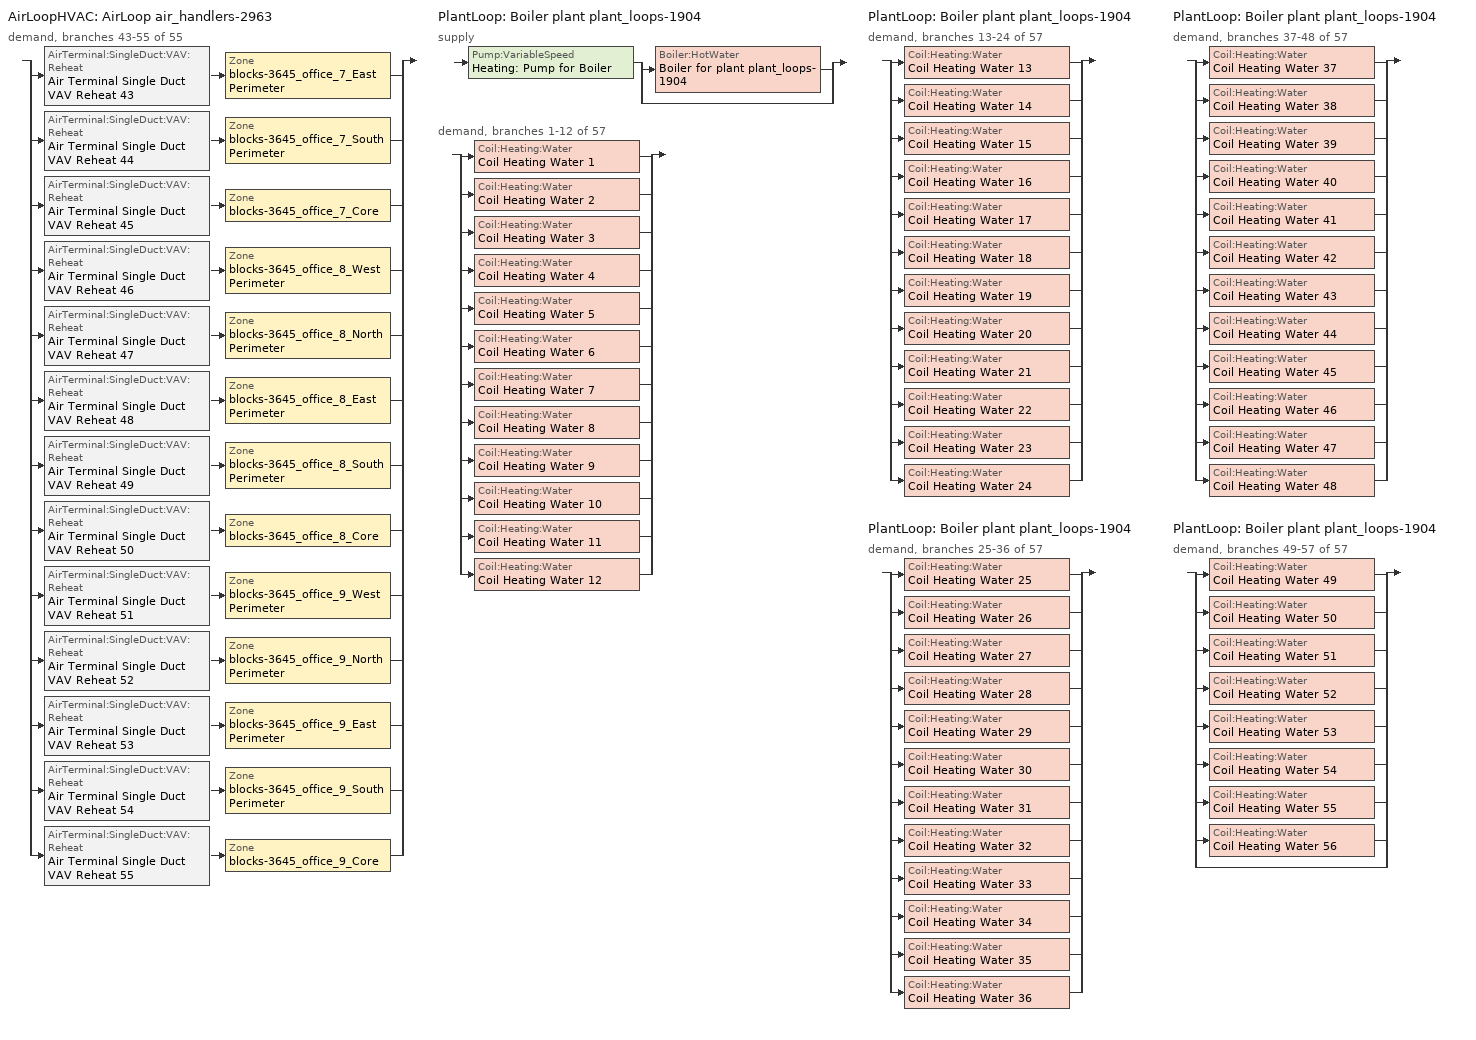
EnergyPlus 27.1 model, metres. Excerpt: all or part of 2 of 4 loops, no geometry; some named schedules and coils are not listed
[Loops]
AirLoopHVAC 'AirLoop air_handlers-2963'
 demand, branches 43-55 of 55: split
  | AirTerminal:SingleDuct:VAV:Reheat 'Air Terminal Single Duct VAV Reheat 43' > Zone 'blocks-3645_office_7_East Perimeter'
  | AirTerminal:SingleDuct:VAV:Reheat 'Air Terminal Single Duct VAV Reheat 44' > Zone 'blocks-3645_office_7_South Perimeter'
  | AirTerminal:SingleDuct:VAV:Reheat 'Air Terminal Single Duct VAV Reheat 45' > Zone 'blocks-3645_office_7_Core'
  | AirTerminal:SingleDuct:VAV:Reheat 'Air Terminal Single Duct VAV Reheat 46' > Zone 'blocks-3645_office_8_West Perimeter'
  | AirTerminal:SingleDuct:VAV:Reheat 'Air Terminal Single Duct VAV Reheat 47' > Zone 'blocks-3645_office_8_North Perimeter'
  | AirTerminal:SingleDuct:VAV:Reheat 'Air Terminal Single Duct VAV Reheat 48' > Zone 'blocks-3645_office_8_East Perimeter'
  | AirTerminal:SingleDuct:VAV:Reheat 'Air Terminal Single Duct VAV Reheat 49' > Zone 'blocks-3645_office_8_South Perimeter'
  | AirTerminal:SingleDuct:VAV:Reheat 'Air Terminal Single Duct VAV Reheat 50' > Zone 'blocks-3645_office_8_Core'
  | AirTerminal:SingleDuct:VAV:Reheat 'Air Terminal Single Duct VAV Reheat 51' > Zone 'blocks-3645_office_9_West Perimeter'
  | AirTerminal:SingleDuct:VAV:Reheat 'Air Terminal Single Duct VAV Reheat 52' > Zone 'blocks-3645_office_9_North Perimeter'
  | AirTerminal:SingleDuct:VAV:Reheat 'Air Terminal Single Duct VAV Reheat 53' > Zone 'blocks-3645_office_9_East Perimeter'
  | AirTerminal:SingleDuct:VAV:Reheat 'Air Terminal Single Duct VAV Reheat 54' > Zone 'blocks-3645_office_9_South Perimeter'
  | AirTerminal:SingleDuct:VAV:Reheat 'Air Terminal Single Duct VAV Reheat 55' > Zone 'blocks-3645_office_9_Core'
PlantLoop 'Boiler plant plant_loops-1904'
 supply: Pump:VariableSpeed 'Heating: Pump for Boiler' > split
  | Boiler:HotWater 'Boiler for plant plant_loops-1904'
  | bypass
 demand, branches 1-12 of 57: split
  | Coil:Heating:Water 'Coil Heating Water 1'
  | Coil:Heating:Water 'Coil Heating Water 2'
  | Coil:Heating:Water 'Coil Heating Water 3'
  | Coil:Heating:Water 'Coil Heating Water 4'
  | Coil:Heating:Water 'Coil Heating Water 5'
  | Coil:Heating:Water 'Coil Heating Water 6'
  | Coil:Heating:Water 'Coil Heating Water 7'
  | Coil:Heating:Water 'Coil Heating Water 8'
  | Coil:Heating:Water 'Coil Heating Water 9'
  | Coil:Heating:Water 'Coil Heating Water 10'
  | Coil:Heating:Water 'Coil Heating Water 11'
  | Coil:Heating:Water 'Coil Heating Water 12'
PlantLoop 'Boiler plant plant_loops-1904'
 demand, branches 13-24 of 57: split
  | Coil:Heating:Water 'Coil Heating Water 13'
  | Coil:Heating:Water 'Coil Heating Water 14'
  | Coil:Heating:Water 'Coil Heating Water 15'
  | Coil:Heating:Water 'Coil Heating Water 16'
  | Coil:Heating:Water 'Coil Heating Water 17'
  | Coil:Heating:Water 'Coil Heating Water 18'
  | Coil:Heating:Water 'Coil Heating Water 19'
  | Coil:Heating:Water 'Coil Heating Water 20'
  | Coil:Heating:Water 'Coil Heating Water 21'
  | Coil:Heating:Water 'Coil Heating Water 22'
  | Coil:Heating:Water 'Coil Heating Water 23'
  | Coil:Heating:Water 'Coil Heating Water 24'
PlantLoop 'Boiler plant plant_loops-1904'
 demand, branches 25-36 of 57: split
  | Coil:Heating:Water 'Coil Heating Water 25'
  | Coil:Heating:Water 'Coil Heating Water 26'
  | Coil:Heating:Water 'Coil Heating Water 27'
  | Coil:Heating:Water 'Coil Heating Water 28'
  | Coil:Heating:Water 'Coil Heating Water 29'
  | Coil:Heating:Water 'Coil Heating Water 30'
  | Coil:Heating:Water 'Coil Heating Water 31'
  | Coil:Heating:Water 'Coil Heating Water 32'
  | Coil:Heating:Water 'Coil Heating Water 33'
  | Coil:Heating:Water 'Coil Heating Water 34'
  | Coil:Heating:Water 'Coil Heating Water 35'
  | Coil:Heating:Water 'Coil Heating Water 36'
PlantLoop 'Boiler plant plant_loops-1904'
 demand, branches 37-48 of 57: split
  | Coil:Heating:Water 'Coil Heating Water 37'
  | Coil:Heating:Water 'Coil Heating Water 38'
  | Coil:Heating:Water 'Coil Heating Water 39'
  | Coil:Heating:Water 'Coil Heating Water 40'
  | Coil:Heating:Water 'Coil Heating Water 41'
  | Coil:Heating:Water 'Coil Heating Water 42'
  | Coil:Heating:Water 'Coil Heating Water 43'
  | Coil:Heating:Water 'Coil Heating Water 44'
  | Coil:Heating:Water 'Coil Heating Water 45'
  | Coil:Heating:Water 'Coil Heating Water 46'
  | Coil:Heating:Water 'Coil Heating Water 47'
  | Coil:Heating:Water 'Coil Heating Water 48'
PlantLoop 'Boiler plant plant_loops-1904'
 demand, branches 49-57 of 57: split
  | Coil:Heating:Water 'Coil Heating Water 49'
  | Coil:Heating:Water 'Coil Heating Water 50'
  | Coil:Heating:Water 'Coil Heating Water 51'
  | Coil:Heating:Water 'Coil Heating Water 52'
  | Coil:Heating:Water 'Coil Heating Water 53'
  | Coil:Heating:Water 'Coil Heating Water 54'
  | Coil:Heating:Water 'Coil Heating Water 55'
  | Coil:Heating:Water 'Coil Heating Water 56'
  | bypass
[DesignSpecification:OutdoorAir]
Office_Outdoor_Air_62.2_Multizone_Adjusted: Outdoor Air Method=Sum; Outdoor Air Flow per Person {m3/s-person}=0; Outdoor Air Flow per Zone Floor Area {m3/s-m2}=0.00053975; Outdoor Air Flow per Zone {m3/s}=0; Outdoor Air Flow Air Changes per Hour {1/hr}=0
[DesignSpecification:ZoneAirDistribution] Zone Air Distribution Effectiveness in Cooling Mode=1; Zone Air Distribution Effectiveness in Heating Mode=1
blocks-3645_office_7_Core Design Spec Zone Air Dist; blocks-3645_office_7_East Perimeter Design Spec Zone Air Dist; blocks-3645_office_7_South Perimeter Design Spec Zone Air Dist; blocks-3645_office_8_Core Design Spec Zone Air Dist; blocks-3645_office_8_East Perimeter Design Spec Zone Air Dist; blocks-3645_office_8_North Perimeter Design Spec Zone Air Dist; blocks-3645_office_8_South Perimeter Design Spec Zone Air Dist; blocks-3645_office_8_West Perimeter Design Spec Zone Air Dist; blocks-3645_office_9_Core Design Spec Zone Air Dist; blocks-3645_office_9_East Perimeter Design Spec Zone Air Dist; blocks-3645_office_9_North Perimeter Design Spec Zone Air Dist; blocks-3645_office_9_South Perimeter Design Spec Zone Air Dist; blocks-3645_office_9_West Perimeter Design Spec Zone Air Dist
[Sizing:Zone] Zone Cooling Design Supply Air Temperature Input Method=TemperatureDifference; Zone Cooling Design Supply Air Temperature {C}=14; Zone Cooling Design Supply Air Temperature Difference {deltaC}=11.11; Zone Heating Design Supply Air Temperature Input Method=TemperatureDifference; Zone Heating Design Supply Air Temperature {C}=40; Zone Heating Design Supply Air Temperature Difference {deltaC}=11.11; Zone Cooling Design Supply Air Humidity Ratio {kgWater/kgDryAir}=0.0085; Zone Heating Design Supply Air Humidity Ratio {kgWater/kgDryAir}=0.008; Design Specification Outdoor Air Object=Office_Outdoor_Air_62.2_Multizone_Adjusted; Cooling Design Air Flow Method=DesignDay; Cooling Design Air Flow Rate {m3/s}=0; Cooling Minimum Air Flow per Zone Floor Area {m3/s-m2}=0.000762; Cooling Minimum Air Flow {m3/s}=0; Cooling Minimum Air Flow Fraction=0; Heating Design Air Flow Method=DesignDay; Heating Design Air Flow Rate {m3/s}=0; Heating Maximum Air Flow per Zone Floor Area {m3/s-m2}=0.002032; Heating Maximum Air Flow {m3/s}=0.141576; Heating Maximum Air Flow Fraction=0.3; Account for Dedicated Outdoor Air System=No; Dedicated Outdoor Air System Control Strategy=NeutralSupplyAir; Dedicated Outdoor Air Low Setpoint Temperature for Design {C}=autosize; Dedicated Outdoor Air High Setpoint Temperature for Design {C}=autosize; Zone Load Sizing Method=Sensible Load Only No Latent Load; Zone Latent Cooling Design Supply Air Humidity Ratio Input Method=HumidityRatioDifference; Zone Cooling Design Supply Air Humidity Ratio Difference {kgWater/kgDryAir}=0.005; Zone Latent Heating Design Supply Air Humidity Ratio Input Method=HumidityRatioDifference; Zone Humidification Design Supply Air Humidity Ratio Difference {kgWater/kgDryAir}=0.005
Name | Design Specification Zone Air Distribution Object
blocks-3645_office_7_Core | blocks-3645_office_7_Core Design Spec Zone Air Dist
blocks-3645_office_7_East Perimeter | blocks-3645_office_7_East Perimeter Design Spec Zone Air Dist
blocks-3645_office_7_South Perimeter | blocks-3645_office_7_South Perimeter Design Spec Zone Air Dist
blocks-3645_office_8_Core | blocks-3645_office_8_Core Design Spec Zone Air Dist
blocks-3645_office_8_East Perimeter | blocks-3645_office_8_East Perimeter Design Spec Zone Air Dist
blocks-3645_office_8_North Perimeter | blocks-3645_office_8_North Perimeter Design Spec Zone Air Dist
blocks-3645_office_8_South Perimeter | blocks-3645_office_8_South Perimeter Design Spec Zone Air Dist
blocks-3645_office_8_West Perimeter | blocks-3645_office_8_West Perimeter Design Spec Zone Air Dist
blocks-3645_office_9_Core | blocks-3645_office_9_Core Design Spec Zone Air Dist
blocks-3645_office_9_East Perimeter | blocks-3645_office_9_East Perimeter Design Spec Zone Air Dist
blocks-3645_office_9_North Perimeter | blocks-3645_office_9_North Perimeter Design Spec Zone Air Dist
blocks-3645_office_9_South Perimeter | blocks-3645_office_9_South Perimeter Design Spec Zone Air Dist
blocks-3645_office_9_West Perimeter | blocks-3645_office_9_West Perimeter Design Spec Zone Air Dist
[Sizing:Plant]
Boiler plant plant_loops-1904: Loop Type=Heating; Design Loop Exit Temperature {C}=82; Loop Design Temperature Difference {deltaC}=11; Sizing Option=NonCoincident; Zone Timesteps in Averaging Window=1; Coincident Sizing Factor Mode=None
[ZoneControl:Thermostat]
Name | Zone or ZoneList | Control Type Schedule | Control 1
blocks-3645_office_7_Core Thermostat | blocks-3645_office_7_Core | blocks-3645_office_7_Core Thermostat Schedule | Thermostat Setpoint Dual Setpoint 45
blocks-3645_office_7_East Perimeter Thermostat | blocks-3645_office_7_East Perimeter | blocks-3645_office_7_East Perimeter Thermostat Schedule | Thermostat Setpoint Dual Setpoint 43
blocks-3645_office_7_South Perimeter Thermostat | blocks-3645_office_7_South Perimeter | blocks-3645_office_7_South Perimeter Thermostat Schedule | Thermostat Setpoint Dual Setpoint 44
blocks-3645_office_8_Core Thermostat | blocks-3645_office_8_Core | blocks-3645_office_8_Core Thermostat Schedule | Thermostat Setpoint Dual Setpoint 50
blocks-3645_office_8_East Perimeter Thermostat | blocks-3645_office_8_East Perimeter | blocks-3645_office_8_East Perimeter Thermostat Schedule | Thermostat Setpoint Dual Setpoint 48
blocks-3645_office_8_North Perimeter Thermostat | blocks-3645_office_8_North Perimeter | blocks-3645_office_8_North Perimeter Thermostat Schedule | Thermostat Setpoint Dual Setpoint 47
blocks-3645_office_8_South Perimeter Thermostat | blocks-3645_office_8_South Perimeter | blocks-3645_office_8_South Perimeter Thermostat Schedule | Thermostat Setpoint Dual Setpoint 49
blocks-3645_office_8_West Perimeter Thermostat | blocks-3645_office_8_West Perimeter | blocks-3645_office_8_West Perimeter Thermostat Schedule | Thermostat Setpoint Dual Setpoint 46
blocks-3645_office_9_Core Thermostat | blocks-3645_office_9_Core | blocks-3645_office_9_Core Thermostat Schedule | Thermostat Setpoint Dual Setpoint 55
blocks-3645_office_9_East Perimeter Thermostat | blocks-3645_office_9_East Perimeter | blocks-3645_office_9_East Perimeter Thermostat Schedule | Thermostat Setpoint Dual Setpoint 53
blocks-3645_office_9_North Perimeter Thermostat | blocks-3645_office_9_North Perimeter | blocks-3645_office_9_North Perimeter Thermostat Schedule | Thermostat Setpoint Dual Setpoint 52
blocks-3645_office_9_South Perimeter Thermostat | blocks-3645_office_9_South Perimeter | blocks-3645_office_9_South Perimeter Thermostat Schedule | Thermostat Setpoint Dual Setpoint 54
blocks-3645_office_9_West Perimeter Thermostat | blocks-3645_office_9_West Perimeter | blocks-3645_office_9_West Perimeter Thermostat Schedule | Thermostat Setpoint Dual Setpoint 51
[ThermostatSetpoint:DualSetpoint] Heating Setpoint Temperature Schedule=Office_Heating_Schedule; Cooling Setpoint Temperature Schedule=Office_Cooling_Schedule
Thermostat Setpoint Dual Setpoint 45; Thermostat Setpoint Dual Setpoint 43; Thermostat Setpoint Dual Setpoint 44; Thermostat Setpoint Dual Setpoint 50; Thermostat Setpoint Dual Setpoint 48; Thermostat Setpoint Dual Setpoint 47; Thermostat Setpoint Dual Setpoint 49; Thermostat Setpoint Dual Setpoint 46; Thermostat Setpoint Dual Setpoint 55; Thermostat Setpoint Dual Setpoint 53; Thermostat Setpoint Dual Setpoint 52; Thermostat Setpoint Dual Setpoint 54; Thermostat Setpoint Dual Setpoint 51
[AirTerminal:SingleDuct:VAV:Reheat] Availability Schedule=Always_On; Maximum Air Flow Rate {m3/s}=Autosize; Zone Minimum Air Flow Input Method=Constant; Constant Minimum Air Flow Fraction=0.3; Fixed Minimum Air Flow Rate {m3/s}=0; Maximum Hot Water or Steam Flow Rate {m3/s}=Autosize; Minimum Hot Water or Steam Flow Rate {m3/s}=0; Convergence Tolerance=0.001; Damper Heating Action=Normal; Maximum Flow per Zone Floor Area During Reheat {m3/s-m2}=Autocalculate; Maximum Flow Fraction During Reheat=Autocalculate; Maximum Reheat Air Temperature {C}=35
Name | Reheat Coil
Air Terminal Single Duct VAV Reheat 45 | Coil Heating Water 46
Air Terminal Single Duct VAV Reheat 43 | Coil Heating Water 44
Air Terminal Single Duct VAV Reheat 44 | Coil Heating Water 45
Air Terminal Single Duct VAV Reheat 50 | Coil Heating Water 51
Air Terminal Single Duct VAV Reheat 48 | Coil Heating Water 49
Air Terminal Single Duct VAV Reheat 47 | Coil Heating Water 48
Air Terminal Single Duct VAV Reheat 49 | Coil Heating Water 50
Air Terminal Single Duct VAV Reheat 46 | Coil Heating Water 47
Air Terminal Single Duct VAV Reheat 55 | Coil Heating Water 56
Air Terminal Single Duct VAV Reheat 53 | Coil Heating Water 54
Air Terminal Single Duct VAV Reheat 52 | Coil Heating Water 53
Air Terminal Single Duct VAV Reheat 54 | Coil Heating Water 55
Air Terminal Single Duct VAV Reheat 51 | Coil Heating Water 52
[Zone equipment]
blocks-3645_office_7_Core: Air Terminal Single Duct VAV Reheat 45
blocks-3645_office_7_East Perimeter: Air Terminal Single Duct VAV Reheat 43
blocks-3645_office_7_South Perimeter: Air Terminal Single Duct VAV Reheat 44
blocks-3645_office_8_Core: Air Terminal Single Duct VAV Reheat 50
blocks-3645_office_8_East Perimeter: Air Terminal Single Duct VAV Reheat 48
blocks-3645_office_8_North Perimeter: Air Terminal Single Duct VAV Reheat 47
blocks-3645_office_8_South Perimeter: Air Terminal Single Duct VAV Reheat 49
blocks-3645_office_8_West Perimeter: Air Terminal Single Duct VAV Reheat 46
blocks-3645_office_9_Core: Air Terminal Single Duct VAV Reheat 55
blocks-3645_office_9_East Perimeter: Air Terminal Single Duct VAV Reheat 53
blocks-3645_office_9_North Perimeter: Air Terminal Single Duct VAV Reheat 52
blocks-3645_office_9_South Perimeter: Air Terminal Single Duct VAV Reheat 54
blocks-3645_office_9_West Perimeter: Air Terminal Single Duct VAV Reheat 51
[Coil:Heating:Water] Availability Schedule=Always_On; U-Factor Times Area Value {W/K}=Autosize; Maximum Water Flow Rate {m3/s}=Autosize; Performance Input Method=UFactorTimesAreaAndDesignWaterFlowRate; Rated Capacity {W}=Autosize; Rated Inlet Water Temperature {C}=82.2; Rated Inlet Air Temperature {C}=16.6; Rated Outlet Water Temperature {C}=71.1; Rated Outlet Air Temperature {C}=32.2; Rated Ratio for Air and Water Convection=0.5
Coil Heating Water 6; Coil Heating Water 4; Coil Heating Water 3; Coil Heating Water 5; Coil Heating Water 2; Coil Heating Water 11; Coil Heating Water 9; Coil Heating Water 8; Coil Heating Water 10; Coil Heating Water 7; Coil Heating Water 16; Coil Heating Water 14; Coil Heating Water 13; Coil Heating Water 15; Coil Heating Water 12; Coil Heating Water 21; Coil Heating Water 19; Coil Heating Water 18; Coil Heating Water 20; Coil Heating Water 17; Coil Heating Water 26; Coil Heating Water 24; Coil Heating Water 23; Coil Heating Water 25; Coil Heating Water 22; Coil Heating Water 31; Coil Heating Water 29; Coil Heating Water 28; Coil Heating Water 30; Coil Heating Water 27; Coil Heating Water 36; Coil Heating Water 34; Coil Heating Water 33; Coil Heating Water 35; Coil Heating Water 32; Coil Heating Water 41; Coil Heating Water 39; Coil Heating Water 38; Coil Heating Water 40; Coil Heating Water 37; Coil Heating Water 46; Coil Heating Water 44; Coil Heating Water 43; Coil Heating Water 45; Coil Heating Water 42; Coil Heating Water 51; Coil Heating Water 49; Coil Heating Water 48; Coil Heating Water 50; Coil Heating Water 47; Coil Heating Water 56; Coil Heating Water 54; Coil Heating Water 53; Coil Heating Water 55; Coil Heating Water 52
[Pump:VariableSpeed]
Heating: Pump for Boiler: Design Maximum Flow Rate {m3/s}=Autosize; Design Pump Head {Pa}=178218; Design Power Consumption {W}=Autosize; Motor Efficiency=0.9; Fraction of Motor Inefficiencies to Fluid Stream=0; Coefficient 1 of the Part Load Performance Curve=0; Coefficient 2 of the Part Load Performance Curve=3.2485; Coefficient 3 of the Part Load Performance Curve=-4.7443; Coefficient 4 of the Part Load Performance Curve=2.5294; Design Minimum Flow Rate {m3/s}=0; Pump Control Type=Intermittent; Skin Loss Radiative Fraction=0.5; Design Power Sizing Method=PowerPerFlowPerPressure; Design Electric Power per Unit Flow Rate {W/(m3/s)}=348701.1; Design Shaft Power per Unit Flow Rate per Unit Head {W/((m3/s)-Pa)}=1.28205; Design Minimum Flow Rate Fraction=0
[Boiler:HotWater]
Boiler for plant plant_loops-1904: Fuel Type=NaturalGas; Nominal Capacity {W}=Autosize; Nominal Thermal Efficiency=0.8; Design Water Flow Rate {m3/s}=Autosize; Minimum Part Load Ratio=0; Maximum Part Load Ratio=1; Optimum Part Load Ratio=1; Water Outlet Upper Temperature Limit {C}=99; Boiler Flow Mode=ConstantFlow; On Cycle Parasitic Electric Load {W}=0; Sizing Factor=1
[PlantLoop]
Boiler plant plant_loops-1904: Fluid Type=Water; Plant Equipment Operation Scheme=Boiler plant plant_loops-1904 Operation Schemes; Maximum Loop Temperature {C}=100; Minimum Loop Temperature {C}=0; Maximum Loop Flow Rate {m3/s}=Autosize; Minimum Loop Flow Rate {m3/s}=0; Plant Loop Volume {m3}=Autocalculate; Load Distribution Scheme=Optimal; Plant Loop Demand Calculation Scheme=SingleSetpoint
[PlantEquipmentList]
Boiler plant plant_loops-1904 Heating Equipment List: Boiler for plant plant_loops-1904
[PlantEquipmentOperation:HeatingLoad]
Boiler plant plant_loops-1904 Heating Operation Scheme: Load Range 1 Lower Limit {W}=0; Load Range 1 Upper Limit {W}=1000000000; Range 1 Equipment List=Boiler plant plant_loops-1904 Heating Equipment List
[PlantEquipmentOperationSchemes]
Boiler plant plant_loops-1904 Operation Schemes: Control Scheme 1=Boiler plant plant_loops-1904 Heating Operation Scheme; Control Scheme 1 Schedule=Always On Discrete
[SetpointManager:Scheduled]
Setpoint Manager Scheduled 2: Control Variable=Temperature; Schedule=Hot_Water_Temperature
[Schedule:Day:Interval]
Office_Heating_Schedule_Week_Day: No, 01:00, 15.5556, 02:00, 15.5556, 03:00, 15.5556, 04:00, 15.5556, 05:00, 15.5556, 06:00, 17.7778, 07:00, 19.4444, 08:00, 21.1111, 09:00, 21.1111, 10:00, 21.1111, 11:00, 21.1111, 12:00, 21.1111, 13:00, 21.1111, 14:00, 21.1111, 15:00, 21.1111, 16:00, 21.1111, 17:00, 21.1111, 18:00, 21.1111, 19:00, 21.1111, 20:00, 21.1111, 21:00, 21.1111, 22:00, 21.1111, 23:00, 15.5556, 24:00, 15.5556
Always_On_Default; Always_On_Summer_Design_Day; Always_On_Winter_Design_Day: No, 24:00, 1
Hot_Water_Temperature_Default; Hot_Water_Temperature_Summer_Design_Day; Hot_Water_Temperature_Winter_Design_Day: No, 24:00, 82
[Schedule:Week:Daily]
Office_Heating_Schedule Week Rule - Jan1-Jan3: Office_Heating_Schedule_Week_Day, Office_Heating_Schedule_Week_Day, Office_Heating_Schedule_Week_Day, Office_Heating_Schedule_Week_Day, Office_Heating_Schedule_Week_Day, Office_Heating_Schedule_Week_Day, Office_Heating_Schedule_Saturday, Office_Heating_Schedule_Week_Day, Office_Heating_Schedule_Summer_Design_Day, Office_Heating_Schedule_Winter_Design_Day, Office_Heating_Schedule_Week_Day, Office_Heating_Schedule_Week_Day
Office_Heating_Schedule Week Rule - Jan4-Dec31: Office_Heating_Schedule_Sunday, Office_Heating_Schedule_Week_Day, Office_Heating_Schedule_Week_Day, Office_Heating_Schedule_Week_Day, Office_Heating_Schedule_Week_Day, Office_Heating_Schedule_Week_Day, Office_Heating_Schedule_Saturday, Office_Heating_Schedule_Week_Day, Office_Heating_Schedule_Summer_Design_Day, Office_Heating_Schedule_Winter_Design_Day, Office_Heating_Schedule_Week_Day, Office_Heating_Schedule_Week_Day
Office_Cooling_Schedule Week Rule - Jan1-Jan3: Office_Cooling_Schedule_Week_Day, Office_Cooling_Schedule_Week_Day, Office_Cooling_Schedule_Week_Day, Office_Cooling_Schedule_Week_Day, Office_Cooling_Schedule_Week_Day, Office_Cooling_Schedule_Week_Day, Office_Cooling_Schedule_Saturday, Office_Cooling_Schedule_Week_Day, Office_Cooling_Schedule_Summer_Design_Day, Office_Cooling_Schedule_Winter_Design_Day, Office_Cooling_Schedule_Week_Day, Office_Cooling_Schedule_Week_Day
Office_Cooling_Schedule Week Rule - Jan4-Dec31: Office_Cooling_Schedule_Sunday, Office_Cooling_Schedule_Week_Day, Office_Cooling_Schedule_Week_Day, Office_Cooling_Schedule_Week_Day, Office_Cooling_Schedule_Week_Day, Office_Cooling_Schedule_Week_Day, Office_Cooling_Schedule_Saturday, Office_Cooling_Schedule_Week_Day, Office_Cooling_Schedule_Summer_Design_Day, Office_Cooling_Schedule_Winter_Design_Day, Office_Cooling_Schedule_Week_Day, Office_Cooling_Schedule_Week_Day
Always_On Week Rule - Jan1-Dec31: Always_On_Default, Always_On_Default, Always_On_Default, Always_On_Default, Always_On_Default, Always_On_Default, Always_On_Default, Always_On_Default, Always_On_Summer_Design_Day, Always_On_Winter_Design_Day, Always_On_Default, Always_On_Default
Hot_Water_Temperature Week Rule - Jan1-Dec31: Hot_Water_Temperature_Default, Hot_Water_Temperature_Default, Hot_Water_Temperature_Default, Hot_Water_Temperature_Default, Hot_Water_Temperature_Default, Hot_Water_Temperature_Default, Hot_Water_Temperature_Default, Hot_Water_Temperature_Default, Hot_Water_Temperature_Summer_Design_Day, Hot_Water_Temperature_Winter_Design_Day, Hot_Water_Temperature_Default, Hot_Water_Temperature_Default
[Schedule:Year]
Office_Heating_Schedule: Office_Heating_Schedule Week Rule - Jan1-Jan3, 1, 1, 1, 3, Office_Heating_Schedule Week Rule - Jan4-Dec31, 1, 4, 12, 31
Office_Cooling_Schedule: Office_Cooling_Schedule Week Rule - Jan1-Jan3, 1, 1, 1, 3, Office_Cooling_Schedule Week Rule - Jan4-Dec31, 1, 4, 12, 31
Always_On: Always_On Week Rule - Jan1-Dec31, 1, 1, 12, 31
Hot_Water_Temperature: Hot_Water_Temperature Week Rule - Jan1-Dec31, 1, 1, 12, 31
[Schedule:Compact]
blocks-3645_office_7_Core Thermostat Schedule; blocks-3645_office_7_East Perimeter Thermostat Schedule; blocks-3645_office_7_South Perimeter Thermostat Schedule; blocks-3645_office_8_Core Thermostat Schedule; blocks-3645_office_8_East Perimeter Thermostat Schedule; blocks-3645_office_8_North Perimeter Thermostat Schedule; blocks-3645_office_8_South Perimeter Thermostat Schedule; blocks-3645_office_8_West Perimeter Thermostat Schedule; blocks-3645_office_9_Core Thermostat Schedule; blocks-3645_office_9_East Perimeter Thermostat Schedule; blocks-3645_office_9_North Perimeter Thermostat Schedule; blocks-3645_office_9_South Perimeter Thermostat Schedule; blocks-3645_office_9_West Perimeter Thermostat Schedule: Through: 12/31, For: AllDays, Until: 24:00, 4
[Schedule:Constant]
Always On Discrete: OnOff 1, 1
